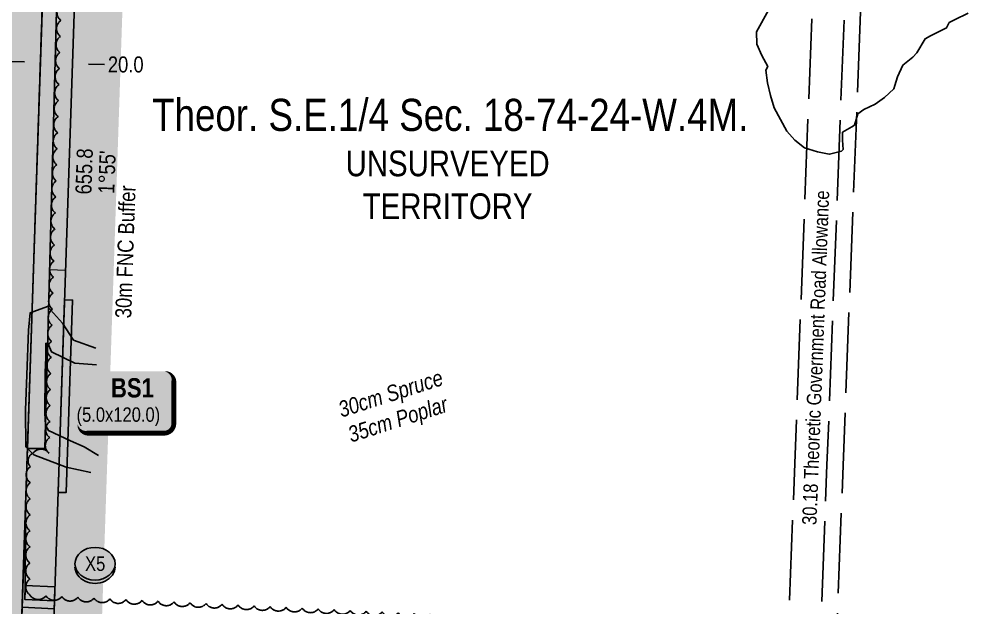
# Model space of a CAD drawing. Extents: x 329124 to 332550, y 6141944 to 6144607.
# Drawn here: x 330259 to 330851, y 6143182 to 6143548 of the extents above; entities that cross this region are included whole.
import ezdxf
from ezdxf.enums import TextEntityAlignment as Align

# ---------------------------------------------------------------- set-up
doc = ezdxf.new("R2010")
doc.units = 0
doc.header["$LTSCALE"] = 5
doc.header["$PDSIZE"] = 0.5
for name, pattern in [('0', [1, 1, 0]), ('foc-ACCESSROAD', [3.75, 2.5, -1.25]), ('foc-UNSURVEYED', [12.5, 10, -2.5])]:
    doc.linetypes.add(name, pattern=pattern)
doc.layers.get('Defpoints').update_dxf_attribs({"color": 9})
for name, color, linetype in [('AS-ROADS', 254, 'Continuous'), ('C-AR', 13, 'foc-ACCESSROAD'), ('C-SYMBOL', 7, 'Continuous'), ('L-BD1', 253, 'Continuous'), ('L-ROAD-T', 7, 'Continuous'), ('L-UNS-T', 3, 'Continuous'), ('L-USEC', 7, 'foc-UNSURVEYED'), ('P-BUFFER-H 30m', 51, 'Continuous'), ('P-BUFFER-T', 40, 'Continuous'), ('P-CROSSINGS', 250, 'Continuous'), ('P-PROPOSED', 10, 'Continuous'), ('P-PROPOSED-H', 21, 'Continuous'), ('P-TEMP-BLOCKS', 250, 'Continuous'), ('P-TEMP-H', 41, 'Continuous'), ('P-TEMP_BANK STABILIZATION', 46, 'Continuous'), ('P-TXT', 4, 'Continuous'), ('T-BUSH', 110, '0'), ('T-SLOPE', 48, 'Continuous'), ('WETLAND', 143, 'Continuous')]:
    doc.layers.add(name, color=color, linetype=linetype)
doc.layers.add('C-AR-T', color=13, linetype='Continuous', lineweight=9)
doc.layers.add('P-EXISTINGCUT', color=125, linetype='Continuous', plot=False)
doc.layers.add('P-EXISTINGDISPO', color=175, linetype='Continuous', plot=False)
doc.styles.add('175L', font='ARIALN.TTF', dxfattribs={"height": 20})
doc.styles.add('80', font='ARIALN.TTF', dxfattribs={"height": 10})
doc.styles.add('80CG', font='ARIALN.TTF', dxfattribs={"height": 10})
doc.styles.add('80L', font='ARIALN.TTF', dxfattribs={"height": 10})
doc.styles.add('BOLD', font='ARIALNB.TTF')
doc.styles.add('Crossing', font='ARIALN.TTF', dxfattribs={"height": 10})
doc.dimstyles.new('Compass 5 000', dxfattribs={"dimscale": 5, "dimtxt": 9, "dimasz": 2, "dimexe": 0.2, "dimexo": 0.0625, "dimgap": 0.5, "dimtad": 0, "dimtih": 1, "dimtoh": 1, "dimzin": 0, "dimdsep": 46, "dimtxsty": '80CG', "dimcen": 0.1, "dimse1": 1, "dimse2": 1, "dimclrd": 256, "dimclrt": 256, "dimaunit": 1, "dimadec": 4, "dimazin": 0, "dimtfac": 0.06, "dimtofl": 0, "dimtmove": 0, "dimatfit": 1, "dimfxl": 0.2, "dimtolj": 1, "dimtzin": 0, "dimlwd": -1, "dimarcsym": 0})

# ---------------------------------------------------------------- blocks, each defined once
blk = doc.blocks.new('*D383')
at = {"layer": 'C-AR-T', "transparency": 16777216}
for p, q in [((330238.2, 6143393.29), (330228.21, 6143393.62)), ((330278.18, 6143391.94), (330288.17, 6143391.61))]:
    blk.add_line(p, q, dxfattribs=at)
for points in [[(330238.26, 6143394.95), (330238.14, 6143391.62), (330248.19, 6143392.95)], [(330278.23, 6143393.61), (330278.12, 6143390.28), (330268.18, 6143392.28)]]:
    blk.add_solid(points, dxfattribs=at)
at = {"layer": 'Defpoints', "color": 0, "transparency": 16777216}
for p in [(330248.89, 6143413.68), (330268.88, 6143413.01), (330268.18, 6143392.28)]:
    blk.add_point(p, dxfattribs=at)
at = {"layer": 'C-AR-T', "transparency": 16777216, "insert": (330193.91, 6143393.62), "char_height": 10, "attachment_point": 5, "style": '80CG'}
blk.add_mtext('\\A1;Tamarack\\P20.00 A/R\\PLOC 180484', dxfattribs=at)
blk = doc.blocks.new('*D421')
at = {"layer": 'Defpoints', "color": 0, "transparency": 16777216}
for p in [(330272.56, 6143522.33), (330292.54, 6143521.66), (330292.5, 6143520.33)]:
    blk.add_point(p, dxfattribs=at)
at = {"layer": 'P-TXT', "transparency": 16777216}
for p, q in [((330262.52, 6143521.34), (330252.52, 6143521.67)), ((330302.49, 6143519.99), (330312.49, 6143519.66))]:
    blk.add_line(p, q, dxfattribs=at)
for points in [[(330262.57, 6143523), (330262.46, 6143519.67), (330272.51, 6143521)], [(330302.55, 6143521.66), (330302.44, 6143518.33), (330292.5, 6143520.33)]]:
    blk.add_solid(points, dxfattribs=at)
at = {"layer": 'P-TXT', "transparency": 16777216, "insert": (330325.69, 6143519.66), "char_height": 10, "attachment_point": 5, "style": '80CG'}
blk.add_mtext('\\A1;20.0', dxfattribs=at)
blk = doc.blocks.new('*U443')
at = {"true_color": 0xff8aff}
h = blk.add_hatch(color=211, dxfattribs=at)
edge = h.paths.add_edge_path()
edge.add_line((-24, -20), (24, -20))
edge.add_arc((24, -14), 6, 270, 360)
edge.add_line((30, -14), (30, 12.5))
edge.add_arc((24, 12.5), 6, 0, 90)
edge.add_line((24, 18.5), (-24, 18.5))
edge.add_arc((-24, 12.5), 6, 90, 180)
edge.add_line((-30, 12.5), (-30, -14))
edge.add_arc((-24, -14), 6, 180, 270)
at = {"color": 250, "flags": 128}
blk.add_lwpolyline([(-24, -20, 3, 3, 0), (24, -20, 3, 3, 0.414214), (30, -14, 3, 3, 0), (30, 12.5, 3, 0, 0.414214), (24, 18.5, 0, 0, 0), (-24, 18.5, 0, 0, 0.414214), (-30, 12.5, 0, 0, 0), (-30, -14, 0, 3, 0.414214)], format="xyseb", close=True, dxfattribs=at)
at = {"flags": 128}
blk.add_lwpolyline([(-27.63, -10.72, 0, 7.5, 0), (0, 0, 0, 0, 0)], format="xyseb", dxfattribs=at)
at = {"color": 250}
for tag, p, height, style in [('TEMP_AREA_W1_001', (-9.21, 2.24), 12, 'BOLD'), ('ENTER_TEXT_001', (-30.66, -12.93), 9, '80')]:
    blk.add_attdef(tag, p, '', height=height, dxfattribs=dict(at, style=style))
blk = doc.blocks.new('xing2')
h = blk.add_hatch(color=50)
h.dxf.hatch_style = 1
edge = h.paths.add_edge_path()
edge.add_ellipse((0, 0), major_axis=(-12.5, 0), ratio=0.816297, start_angle=0, end_angle=360)
h = blk.add_hatch(color=250)
h.dxf.hatch_style = 1
edge = h.paths.add_edge_path()
edge.add_ellipse((0, -2.05), major_axis=(-12.5, 0), ratio=0.816297, start_angle=0, end_angle=180)
edge.add_line((12.5, -2.05), (12.5, 0))
edge.add_ellipse((0, 0), major_axis=(-12.5, 0), ratio=0.816297, start_angle=0, end_angle=180, ccw=False)
edge.add_line((-12.5, 0), (-12.5, -2.05))
at = {"color": 250}
blk.add_ellipse((0, 0), major_axis=(-12.5, 0), ratio=0.816297, dxfattribs=at)
blk.add_ellipse((0, -2.05), major_axis=(-12.5, 0), ratio=0.816297, start_param=0, end_param=3.141593, dxfattribs=at)
at = {"color": 250, "style": 'Crossing'}
blk.add_attdef('CROSSING', text='', height=9, dxfattribs=at).set_placement((0.09, 0.02), align=Align.MIDDLE_CENTER)
at = {"color": 250, "style": 'Crossing', "flags": 1}
for tag, p in [('OWNER', (0.09, -12.49)), ('DESCRIPTION', (0.09, -25.77)), ('LOCATION', (0.09, -39.3)), ('DWG_REF', (0.09, -52.84))]:
    blk.add_attdef(tag, text='', height=9, dxfattribs=at).set_placement(p, align=Align.MIDDLE_CENTER)

msp = doc.modelspace()

# ---------------------------------------------------------------- hatches: boundary and pattern name
at = {"layer": 'P-BUFFER-H 30m'}
h = msp.add_hatch(color=256, dxfattribs=at)
h.dxf.hatch_style = 1
edge = h.paths.add_edge_path()
edge.add_line((330352.223, 6143002.368), (330237.874, 6143126.383))
edge.add_arc((330259.926, 6143146.716), 29.995, 178.07408, 222.677866, ccw=False)
edge.add_line((330229.947, 6143147.724), (330251.437, 6143786.782))
edge.add_arc((330281.415, 6143785.774), 29.995, 155.420901, 178.07408, ccw=False)
edge.add_line((330254.138, 6143798.25), (330261.815, 6143815.035))
edge.add_arc((330289.092, 6143802.559), 29.995, 133.23276, 155.420901, ccw=False)
edge.add_line((330268.546, 6143824.413), (330322.411, 6143875.052))
edge.add_line((330322.411, 6143875.052), (330324.751, 6143936.322))
edge.add_arc((330354.725, 6143935.178), 29.995, 94.204967, 177.812473, ccw=False)
edge.add_line((330352.525, 6143965.092), (330581.757, 6143981.946))
edge.add_arc((330583.957, 6143952.031), 29.995, 4.204967, 94.204967, ccw=False)
edge.add_line((330613.871, 6143954.231), (330615.338, 6143934.287))
edge.add_arc((330585.423, 6143932.088), 29.995, -85.795033, 4.204967, ccw=False)
edge.add_line((330587.622, 6143902.173), (330402.974, 6143888.598))
edge.add_line((330402.974, 6143888.598), (330401.558, 6143851.521))
edge.add_arc((330371.585, 6143852.666), 29.995, 313.23276, 357.812473, ccw=False)
edge.add_line((330392.13, 6143830.812), (330331.018, 6143773.358))
edge.add_line((330331.018, 6143773.358), (330310.579, 6143165.53))
edge.add_line((330310.579, 6143165.53), (330425.268, 6143041.147))
edge.add_arc((330403.216, 6143020.813), 29.995, -2.9056, 42.677866, ccw=False)
edge.add_line((330433.173, 6143019.293), (330410.232, 6142567.307))
edge.add_arc((330380.275, 6142568.828), 29.995, 267.81184, 357.0944, ccw=False)
edge.add_line((330379.13, 6142538.854), (330359.146, 6142539.618))
edge.add_arc((330360.291, 6142569.591), 29.995, 177.0944, 267.81184, ccw=False)
edge.add_line((330330.334, 6142571.112), (330352.223, 6143002.368))
at = {"layer": 'P-PROPOSED-H'}
h = msp.add_hatch(color=256, dxfattribs=at)
h.dxf.hatch_style = 1
h.paths.add_polyline_path([(330382.819, 6143013.435), (330259.926, 6143146.716), (330281.415, 6143785.774), (330289.092, 6143802.559), (330351.915, 6143861.621), (330354.725, 6143935.178), (330583.957, 6143952.031), (330585.423, 6143932.088), (330374.025, 6143916.546), (330371.585, 6143852.666), (330305.646, 6143790.675), (330301.266, 6143781.099), (330280.187, 6143154.242), (330403.216, 6143020.813), (330380.275, 6142568.828), (330360.291, 6142569.591)])
at = {"layer": 'P-TEMP-H'}
h = msp.add_hatch(color=256, dxfattribs=at)
h.dxf.hatch_style = 1
h.paths.add_polyline_path([(330283.514, 6143253.17), (330287.538, 6143373.085), (330292.535, 6143372.917), (330288.51, 6143253.003)])

# ---------------------------------------------------------------- linework, layer by layer
at = {"layer": 'AS-ROADS', "const_width": 8, "flags": 128}
msp.add_lwpolyline([(330283.686, 6144063.412), (330300.587, 6144042.457), (330320.487, 6144023.837), (330339.575, 6144000.035), (330344.801, 6143987.431), (330346.387, 6143974.102), (330343.218, 6143918.707), (330339.916, 6143887.554), (330335.201, 6143873.109), (330324.577, 6143854.519), (330294.777, 6143820.799), (330294.777, 6143820.799), (330278.789, 6143804.597), (330269.104, 6143790.264), (330255.356, 6143281.2), (330254.029, 6143248.413)], dxfattribs=at)
at = {"layer": 'C-AR', "flags": 128}
msp.add_lwpolyline([(330313.025, 6144595.057), (330311.371, 6144544.826), (330310.205, 6144509.478), (330309.556, 6144495.117), (330290.882, 6144081.937), (330297.346, 6144064.607), (330357.2, 6143999.985), (330355.759, 6143962.249), (330354.609, 6143932.148), (330351.915, 6143861.621), (330289.092, 6143802.559), (330281.415, 6143785.774), (330260.885, 6143175.28), (329978.691, 6143189.085), (329836.959, 6143196.021)], dxfattribs=at)
at = {"layer": 'P-EXISTINGCUT', "flags": 128}
for points in [[(330276.968, 6143653.611), (330275.934, 6143584.652), (330283.35, 6143584.54), (330275.162, 6143280.5), (330264.425, 6143280.548)], [(330281.239, 6143185.504), (330262.872, 6143186.389), (330262.895, 6143191.727), (330263.115, 6143241.85), (330261.097, 6143181.577), (330281.072, 6143180.561)]]:
    msp.add_lwpolyline(points, close=True, dxfattribs=at)
at = {"layer": 'P-EXISTINGDISPO', "flags": 128}
msp.add_lwpolyline([(330281.531, 6143194.212), (330281.239, 6143185.504), (330262.872, 6143186.389), (330262.91, 6143195.158)], close=True, dxfattribs=at)
at = {"layer": 'P-PROPOSED', "flags": 128}
msp.add_lwpolyline([(330382.819, 6143013.435), (330259.926, 6143146.716), (330281.415, 6143785.774), (330289.092, 6143802.559), (330351.915, 6143861.621), (330354.725, 6143935.178), (330583.957, 6143952.031), (330585.423, 6143932.088), (330374.025, 6143916.546), (330371.585, 6143852.666), (330305.646, 6143790.675), (330301.266, 6143781.099), (330280.187, 6143154.242), (330403.216, 6143020.813), (330380.275, 6142568.828), (330360.291, 6142569.591)], close=True, dxfattribs=at)
at = {"layer": 'P-TEMP_BANK STABILIZATION', "flags": 128}
msp.add_lwpolyline([(330283.514, 6143253.17), (330287.538, 6143373.085), (330292.535, 6143372.917), (330288.51, 6143253.003)], close=True, dxfattribs=at)
at = {"layer": 'T-BUSH', "flags": 128}
msp.add_lwpolyline([(330779.441, 6143977.126, 0.5205671), (330769.463, 6143976.48, 0.5205671), (330759.486, 6143975.834, 0.5205671), (330749.508, 6143975.188, 0.5205671), (330739.53, 6143974.542, 0.5205671), (330729.553, 6143973.896, 0.5205671), (330719.577, 6143973.223, 0.5205671), (330710.122, 6143971.876, 0.5205671), (330708.754, 6143961.972, 0.5205671), (330707.386, 6143952.067, 0.5205671), (330701.52, 6143946.95, 0.5205671), (330691.549, 6143946.198, 0.5205671), (330682.694, 6143948.172, 0.5205671), (330676.11, 6143955.696, 0.5205671), (330666.542, 6143955.931, 0.5205671), (330656.572, 6143955.183, 0.5205671), (330646.601, 6143954.434, 0.5205671), (330636.631, 6143953.685, 0.5205671), (330626.66, 6143952.936, 0.5205671), (330616.69, 6143952.187, 0.5205671), (330606.72, 6143951.438, 0.5205671), (330596.749, 6143950.689, 0.5205671), (330586.779, 6143949.941, 0.5205671), (330576.808, 6143949.192, 0.5205671), (330566.838, 6143948.443, 0.5205671), (330556.868, 6143947.694, 0.5205671), (330546.897, 6143946.945, 0.5205671), (330536.927, 6143946.196, 0.5205671), (330526.956, 6143945.447, 0.5205671), (330516.986, 6143944.699, 0.5205671), (330507.016, 6143943.95, 0.5205671), (330497.045, 6143943.201, 0.5205671), (330487.075, 6143942.452, 0.5205671), (330477.104, 6143941.703, 0.5205671), (330467.134, 6143940.954, 0.5205671), (330457.163, 6143940.205, 0.5205671), (330447.193, 6143939.457, 0.5205671), (330437.223, 6143938.708, 0.5205671), (330427.252, 6143937.959, 0.5205671), (330417.282, 6143937.21, 0.5205671), (330407.311, 6143936.461, 0.5205671), (330397.341, 6143935.712, 0.5205671), (330387.371, 6143934.963, 0.5205671), (330377.4, 6143934.215, 0.5205671), (330368.996, 6143931.874, 0.5205671), (330368.09, 6143921.917, 0.5205671), (330367.184, 6143911.959, 0.5205671), (330366.743, 6143901.971, 0.5205671), (330366.326, 6143891.981, 0.5205671), (330365.908, 6143881.992, 0.5205671), (330365.49, 6143872.002, 0.5205671), (330365.073, 6143862.012, 0.5205671), (330361.712, 6143853.372, 0.5205671), (330354.415, 6143846.537, 0.5205671), (330347.117, 6143839.701, 0.5205671), (330339.82, 6143832.866, 0.5205671), (330332.523, 6143826.031, 0.5205671), (330325.603, 6143823.013, 0.5205671), (330319.047, 6143825.543, 0.5205671), (330311.317, 6143819.201, 0.5205671), (330307.508, 6143812.585, 0.5205671), (330308.09, 6143805.119, 0.5205671), (330301.587, 6143797.524, 0.5205671), (330295.977, 6143789.326, 0.5205671), (330294.518, 6143779.459, 0.5205671), (330293.195, 6143769.548, 0.5205671), (330292.173, 6143759.624, 0.5205671), (330292.612, 6143749.635, 0.5205671), (330292.818, 6143739.648, 0.5205671), (330292.263, 6143729.665, 0.5205671), (330291.708, 6143719.682, 0.5205671), (330291.154, 6143709.699, 0.5205671), (330289.207, 6143701.194, 0.5205671), (330280.661, 6143699.762, 0.5205671), (330280.511, 6143689.764, 0.5205671), (330280.361, 6143679.767, 0.5205671), (330280.211, 6143669.769, 0.5205671), (330280.061, 6143659.772, 0.5205671), (330279.911, 6143649.775, 0.5205671), (330279.761, 6143639.777, 0.5205671), (330279.611, 6143629.78, 0.5205671), (330279.461, 6143619.783, 0.5205671), (330279.311, 6143609.785, 0.5205671), (330279.161, 6143599.788, 0.5205671), (330279.011, 6143589.791, 0.5205671), (330286.426, 6143587.138, 0.5205671), (330286.137, 6143577.144, 0.5205671), (330285.849, 6143567.15, 0.5205671), (330285.561, 6143557.155, 0.5205671), (330285.272, 6143547.161, 0.5205671), (330284.984, 6143537.167, 0.5205671), (330284.696, 6143527.173, 0.5205671), (330284.408, 6143517.178, 0.5205671), (330284.119, 6143507.184, 0.5205671), (330283.831, 6143497.19, 0.5205671), (330283.543, 6143487.195, 0.5205671), (330283.254, 6143477.201, 0.5205671), (330282.966, 6143467.207, 0.5205671), (330282.678, 6143457.212, 0.5205671), (330282.389, 6143447.218, 0.5205671), (330282.101, 6143437.224, 0.5205671), (330281.813, 6143427.229, 0.5205671), (330281.524, 6143417.235, 0.5205671), (330281.236, 6143407.241, 0.5205671), (330280.948, 6143397.246, 0.5205671), (330280.659, 6143387.252, 0.5205671), (330280.371, 6143377.258, 0.5205671), (330280.083, 6143367.263, 0.5205671), (330279.794, 6143357.269, 0.5205671), (330279.506, 6143347.275, 0.5205671), (330279.218, 6143337.28, 0.5205671), (330279.031, 6143327.283, 0.5205671), (330278.846, 6143317.287, 0.5205671), (330278.66, 6143307.29, 0.5205671), (330278.474, 6143297.293, 0.5205671), (330278.288, 6143287.296, 0.5205671), (330277.918, 6143277.488, 0.5205671), (330267.92, 6143277.533, 0.5205671), (330266.234, 6143269.191, 0.5205671), (330266.19, 6143259.193, 0.5205671), (330266.146, 6143249.195, 0.5205671), (330266.102, 6143239.196, 0.5205671), (330266.059, 6143229.198, 0.5205671), (330266.015, 6143219.199, 0.5205671), (330265.971, 6143209.201, 0.5205671), (330265.927, 6143199.203, 0.5205671), (330265.926, 6143189.245, 0.5205671), (330275.913, 6143188.764, 0.5205671), (330285.9, 6143188.282, 0.5205671), (330295.887, 6143187.801, 0.5205671), (330305.874, 6143187.32, 0.5205671), (330315.861, 6143186.839, 0.5205671), (330325.848, 6143186.357, 0.5205671), (330335.835, 6143185.876, 0.5205671), (330345.822, 6143185.395, 0.5205671), (330355.809, 6143184.914, 0.5205671), (330365.795, 6143184.432, 0.5205671), (330375.782, 6143183.951, 0.5205671), (330385.769, 6143183.47, 0.5205671), (330395.756, 6143182.989, 0.5205671), (330405.743, 6143182.507, 0.5205671), (330415.73, 6143182.026, 0.5205671), (330425.717, 6143181.545, 0.5205671), (330435.704, 6143181.064, 0.5205671), (330445.691, 6143180.582, 0.5205671), (330455.678, 6143180.101, 0.5205671), (330465.664, 6143179.62, 0.5205671), (330475.651, 6143179.139, 0.5205671), (330485.638, 6143178.657, 0.5205671), (330495.625, 6143178.176, 0.5205671), (330505.612, 6143177.695, 0.5205671), (330515.599, 6143177.214, 0.5205671), (330525.586, 6143176.732, 0.5205671), (330535.573, 6143176.251, 0.5205671), (330545.56, 6143175.77, 0.5205671), (330555.547, 6143175.289, 0.5205671), (330565.533, 6143174.807, 0.5205671), (330575.52, 6143174.326, 0.5205671), (330585.507, 6143173.845, 0.5205671), (330595.494, 6143173.364, 0.5205671), (330605.481, 6143172.882, 0.5205671), (330615.468, 6143172.401, 0.5205671), (330625.455, 6143171.92, 0.5205671), (330635.442, 6143171.439, 0.5205671), (330645.429, 6143170.957, 0.5205671), (330651.43, 6143170.668, 0.5205671)], format="xyb", dxfattribs=at)
at = {"layer": 'T-SLOPE', "flags": 128}
for points in [[(330303.887, 6143265.538), (330288.539, 6143268.883), (330268.326, 6143276.572), (330263.388, 6143281.485), (330263.181, 6143304.378), (330263.975, 6143326.441), (330264.995, 6143354.108), (330266.144, 6143365.086), (330276.836, 6143369.02), (330286.348, 6143358.53), (330293.208, 6143348.075), (330307.089, 6143342.963)], [(330307.453, 6143332.547), (330293.879, 6143333.552), (330279.404, 6143340.678), (330277.061, 6143346.059), (330275.795, 6143345.978), (330275.893, 6143337.282), (330275.449, 6143327.909), (330275.203, 6143302.452), (330275.668, 6143294.942), (330277.478, 6143291.769), (330291.335, 6143285.369), (330299.767, 6143281.557), (330308.732, 6143276.044)]]:
    msp.add_lwpolyline(points, dxfattribs=at)
at = {"layer": 'WETLAND'}
msp.add_lwpolyline([(330850.84, 6143551.66), (330842.5, 6143547.5), (330839.18, 6143545.82), (330837.5, 6143542.5), (330827.5, 6143537.5), (330824.225, 6143535.775), (330819.011, 6143526.948), (330816.353, 6143524.324), (330810.235, 6143519.196), (330806.942, 6143512.041), (330805.308, 6143506.676), (330804.683, 6143504.624), (330798.813, 6143499.194), (330792.896, 6143494.972), (330785.831, 6143491.773), (330782.128, 6143488.994), (330780.099, 6143481.924), (330778.372, 6143480.918), (330772.5, 6143477.5), (330772.5, 6143472.5), (330772.919, 6143466.677), (330771.955, 6143465.701), (330764.535, 6143463.776), (330763.258, 6143464.02), (330757.076, 6143465.201), (330748.836, 6143467.711), (330742.809, 6143472.619), (330737.847, 6143478.111), (330730.022, 6143492.724), (330727.691, 6143500.373), (330725.787, 6143508.211), (330724.729, 6143516.214), (330726.016, 6143518.495), (330722.263, 6143525.335), (330719.065, 6143532.401), (330719.04, 6143540.143), (330726.416, 6143553.576)], dxfattribs=at)

# ---------------------------------------------------------------- block references
at = {"layer": 'P-CROSSINGS', "color": 5, "xscale": 0.99984883, "yscale": 0.99984883, "zscale": 0.99984883}
msp.add_blockref('xing2', (330306.547, 6143208.714), dxfattribs=at).add_auto_attribs({'CROSSING': 'X5'})
at = {"layer": 'P-TEMP-BLOCKS', "xscale": 0.99984883, "yscale": 0.99984883, "zscale": 0.99984883}
msp.add_blockref('*U443', (330325.684, 6143310.043), dxfattribs=at).add_auto_attribs({'TEMP_AREA_W1_001': 'BS1', 'ENTER_TEXT_001': '(5.0x120.0)'})

# ---------------------------------------------------------------- texts
at = {"layer": 'C-SYMBOL', "color": 3, "insert": (330528.014, 6143498.33), "char_height": 19.99694, "width": 370.04788, "attachment_point": 2, "style": '175L'}
msp.add_mtext('Theor. S.E.1/4 Sec. 18-74-24-W.4M.', dxfattribs=at)
at = {"layer": 'L-BD1', "style": '80L'}
for s, p in [('655.8', (330299.741, 6143453.12)), ("1°55'", (330313.981, 6143452.641))]:
    msp.add_text(s, height=9.9985, rotation=88.0741, dxfattribs=at).set_placement(p, align=Align.MIDDLE)
at = {"layer": 'L-UNS-T', "color": 3, "insert": (330526.383, 6143444.645), "char_height": 15.99755, "attachment_point": 5, "style": '80L'}
msp.add_mtext_dynamic_manual_height_columns('UNSURVEYED TERRITORY', width=126.4331, gutter_width=47.507, heights=[0], dxfattribs=at)
at = {"layer": 'P-BUFFER-T', "insert": (330319.094, 6143361.843), "char_height": 9.99849, "attachment_point": 1, "rotation": 88.07408, "style": '80L'}
msp.add_mtext_dynamic_manual_height_columns('30m FNC Buffer', width=83.01269, gutter_width=50, heights=[0], dxfattribs=at)
at = {"layer": 'T-BUSH', "insert": (330440.904, 6143303.991), "char_height": 9.99849, "attachment_point": 1, "rotation": 17.808341, "style": '80L'}
msp.add_mtext_dynamic_manual_height_columns('\\pi17.06834;{\\fArial Narrow|b0|i1|c0|p34;30cm Spruce\\P\\pi18.02317;35cm Poplar }', width=100.71597, gutter_width=50.008, heights=[0], dxfattribs=at)

# ---------------------------------------------------------------- dimensions: what is measured, and where the dimension line sits
at = {"layer": 'C-AR-T'}
dim = msp.add_linear_dim(base=(330268.183, 6143392.28), p1=(330248.891, 6143413.684), p2=(330268.88, 6143413.011), angle=358.073945, text='Tamarack\\P20.00 A/R\\PLOC 180484', dimstyle='Compass 5 000', dxfattribs=at)
dim.commit()
dim.dimension.update_dxf_attribs({"geometry": '*D383', "text_midpoint": (330193.915, 6143393.625), "dimtype": 161})
at = {"layer": 'P-TXT'}
dim = msp.add_aligned_dim(p1=(330272.556, 6143522.33), p2=(330292.542, 6143521.657), distance=-1.329, text='20.0', dimstyle='Compass 5 000', dxfattribs=at)
dim.commit()
dim.dimension.update_dxf_attribs({"geometry": '*D421', "text_midpoint": (330325.692, 6143519.656)})

# ---------------------------------------------------------------- next in the draw order: texts
at = {"layer": 'L-ROAD-T', "insert": (330751.349, 6143337.249), "char_height": 8.99862, "width": 208.23071, "attachment_point": 2, "rotation": 87.799555, "style": '80L', "bg_fill": 3, "box_fill_scale": 1.15, "bg_fill_color": 256, "bg_fill_true_color": 256, "bg_fill_transparency": 0}
msp.add_mtext('30.18 Theoretic Government Road Allowance', dxfattribs=at)

# ---------------------------------------------------------------- next in the draw order: linework, layer by layer
at = {"layer": 'L-USEC', "flags": 128}
for points in [[(330758.261, 6143673.101), (330742.813, 6143271.105), (330727.367, 6142869.121)], [(330778.363, 6143672.329), (330762.915, 6143270.332), (330747.47, 6142868.365)], [(330757.901, 6142878.032), (330772.961, 6143269.971), (330788.409, 6143671.967)]]:
    msp.add_lwpolyline(points, dxfattribs=at)

doc.saveas('drawing.dxf')
